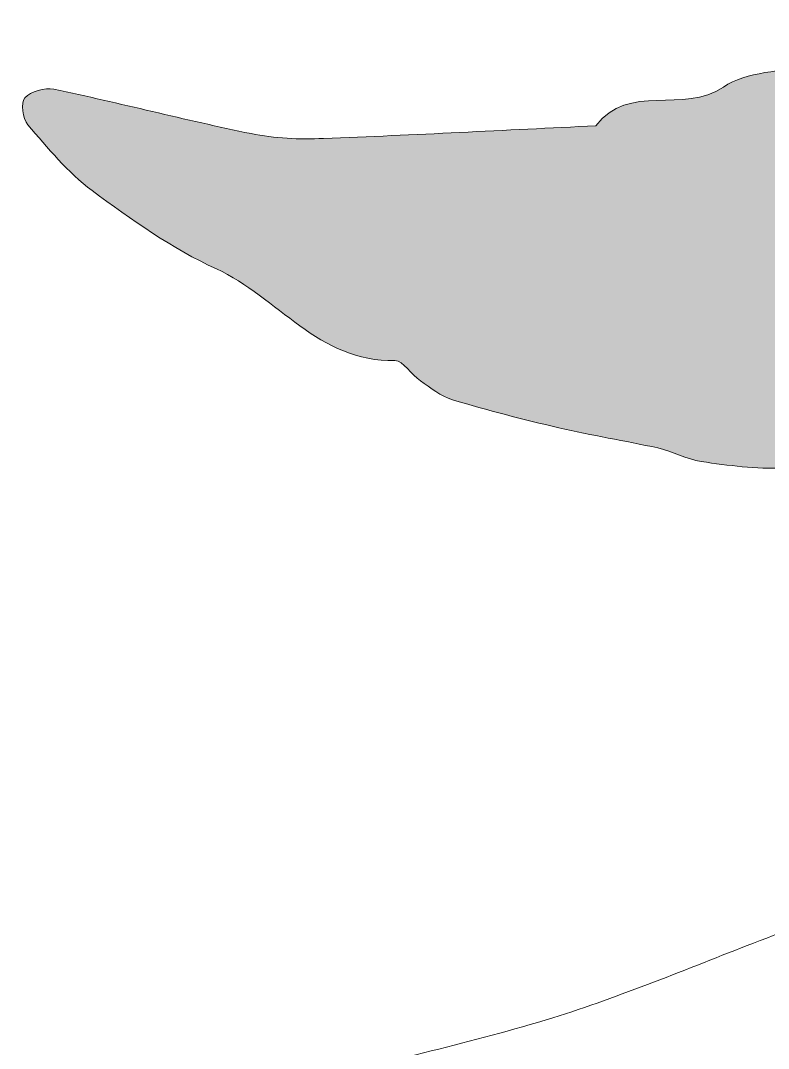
# Model space of a CAD drawing. Header units: inches. Extents: x -3272461 to -2504170, y 403793 to 1071042.
# Drawn here: x -2946931.1 to -2946751.3, y 620169 to 620416.2 of the extents above; entities that cross this region are included whole.
import ezdxf

# ---------------------------------------------------------------- set-up
doc = ezdxf.new("R2010")
doc.units = ezdxf.units.IN
doc.header["$LTSCALE"] = 1000
doc.header["$MEASUREMENT"] = 0
doc.layers.get('0').update_dxf_attribs({"lineweight": 18})

msp = doc.modelspace()

# ---------------------------------------------------------------- hatches: boundary and pattern name
h = msp.add_hatch(color=256)
edge = h.paths.add_edge_path(flags=0)
edge.add_spline(control_points=[(-2946608.92, 620356.11), (-2946611.73, 620358.43), (-2946614.7, 620360.89), (-2946618.13, 620363.76)], knot_values=[0, 0, 0, 0, 11.971746, 11.971746, 11.971746, 11.971746], weights=[1, 1, 1, 1], degree=3, periodic=0)
edge.add_spline(control_points=[(-2946618.13, 620363.76), (-2946618.13, 620363.8), (-2946617.35, 620365.02), (-2946617.38, 620366.25)], knot_values=[0, 0, 0, 0, 2.625013, 2.625013, 2.625013, 2.625013], weights=[1, 1, 1, 1], degree=3, periodic=0)
edge.add_spline(control_points=[(-2946617.38, 620366.25), (-2946617.64, 620375.23), (-2946644.51, 620402.75), (-2946653.23, 620403.65)], knot_values=[0, 0, 0, 0, 53.184965, 53.184965, 53.184965, 53.184965], weights=[1, 1, 1, 1], degree=3, periodic=0)
edge.add_spline(control_points=[(-2946653.23, 620403.65), (-2946657.11, 620404.04), (-2946661.08, 620405.14), (-2946664.64, 620406.75)], knot_values=[0, 0, 0, 0, 11.866603, 11.866603, 11.866603, 11.866603], weights=[1, 1, 1, 1], degree=3, periodic=0)
edge.add_spline(control_points=[(-2946664.64, 620406.75), (-2946669.64, 620408.98), (-2946676.72, 620407.72), (-2946678.94, 620415.21)], knot_values=[0, 0, 0, 0, 17.622648, 17.622648, 17.622648, 17.622648], weights=[1, 1, 1, 1], degree=3, periodic=0)
edge.add_spline(control_points=[(-2946678.94, 620415.21), (-2946679.17, 620415.99), (-2946683.17, 620415.99), (-2946685.4, 620415.8)], knot_values=[0, 0, 0, 0, 6.62829, 6.62829, 6.62829, 6.62829], weights=[1, 1, 1, 1], degree=3, periodic=0)
edge.add_spline(control_points=[(-2946685.4, 620415.8), (-2946693.93, 620414.92), (-2946703.17, 620411.27), (-2946710.85, 620413.41)], knot_values=[0, 0, 0, 0, 25.763344, 25.763344, 25.763344, 25.763344], weights=[1, 1, 1, 1], degree=3, periodic=0)
edge.add_spline(control_points=[(-2946710.85, 620413.41), (-2946720.9, 620416.18), (-2946727.55, 620413.92), (-2946734.53, 620407.72)], knot_values=[0, 0, 0, 0, 25.631512, 25.631512, 25.631512, 25.631512], weights=[1, 1, 1, 1], degree=3, periodic=0)
edge.add_spline(control_points=[(-2946734.53, 620407.72), (-2946736.11, 620406.33), (-2946738.79, 620406.04), (-2946741.02, 620405.52)], knot_values=[0, 0, 0, 0, 6.926243, 6.926243, 6.926243, 6.926243], weights=[1, 1, 1, 1], degree=3, periodic=0)
edge.add_spline(control_points=[(-2946741.02, 620405.52), (-2946748.13, 620403.81), (-2946756.59, 620404.04), (-2946762.14, 620400.2)], knot_values=[0, 0, 0, 0, 21.949325, 21.949325, 21.949325, 21.949325], weights=[1, 1, 1, 1], degree=3, periodic=0)
edge.add_spline(control_points=[(-2946762.14, 620400.2), (-2946771.74, 620393.54), (-2946785.01, 620401.39), (-2946792.79, 620390.89)], knot_values=[0, 0, 0, 0, 33.103505, 33.103505, 33.103505, 33.103505], weights=[1, 1, 1, 1], degree=3, periodic=0)
edge.add_spline(control_points=[(-2946792.79, 620390.89), (-2946814.63, 620389.83), (-2946836.46, 620388.67), (-2946858.29, 620387.83)], knot_values=[0, 0, 0, 0, 65.572063, 65.572063, 65.572063, 65.572063], weights=[1, 1, 1, 1], degree=3, periodic=0)
edge.add_spline(control_points=[(-2946858.29, 620387.83), (-2946864.07, 620387.57), (-2946870.05, 620387.83), (-2946875.7, 620388.99)], knot_values=[0, 0, 0, 0, 17.491434, 17.491434, 17.491434, 17.491434], weights=[1, 1, 1, 1], degree=3, periodic=0)
edge.add_spline(control_points=[(-2946875.7, 620388.99), (-2946891.56, 620392.28), (-2946907.26, 620396.32), (-2946923.11, 620399.68)], knot_values=[0, 0, 0, 0, 48.604546, 48.604546, 48.604546, 48.604546], weights=[1, 1, 1, 1], degree=3, periodic=0)
edge.add_spline(control_points=[(-2946923.11, 620399.68), (-2946925.31, 620400.16), (-2946928.61, 620399.13), (-2946930.12, 620397.58)], knot_values=[0, 0, 0, 0, 7.565868, 7.565868, 7.565868, 7.565868], weights=[1, 1, 1, 1], degree=3, periodic=0)
edge.add_spline(control_points=[(-2946930.12, 620397.58), (-2946931.12, 620396.55), (-2946930.64, 620392.57), (-2946929.38, 620391.12)], knot_values=[0, 0, 0, 0, 6.834211, 6.834211, 6.834211, 6.834211], weights=[1, 1, 1, 1], degree=3, periodic=0)
edge.add_spline(control_points=[(-2946929.38, 620391.12), (-2946924.6, 620385.56), (-2946919.79, 620379.65), (-2946913.91, 620375.29)], knot_values=[0, 0, 0, 0, 22.18101, 22.18101, 22.18101, 22.18101], weights=[1, 1, 1, 1], degree=3, periodic=0)
edge.add_spline(control_points=[(-2946913.91, 620375.29), (-2946904.45, 620368.32), (-2946894.66, 620361.34), (-2946884.03, 620356.46)], knot_values=[0, 0, 0, 0, 35.378388, 35.378388, 35.378388, 35.378388], weights=[1, 1, 1, 1], degree=3, periodic=0)
edge.add_spline(control_points=[(-2946884.03, 620356.46), (-2946869.4, 620349.78), (-2946859.46, 620334.02), (-2946841.11, 620334.41)], knot_values=[0, 0, 0, 0, 49.147074, 49.147074, 49.147074, 49.147074], weights=[1, 1, 1, 1], degree=3, periodic=0)
edge.add_spline(control_points=[(-2946841.11, 620334.41), (-2946839.14, 620334.41), (-2946837.14, 620331.08), (-2946834.97, 620329.56)], knot_values=[0, 0, 0, 0, 7.951152, 7.951152, 7.951152, 7.951152], weights=[1, 1, 1, 1], degree=3, periodic=0)
edge.add_spline(control_points=[(-2946834.97, 620329.56), (-2946832.52, 620327.85), (-2946830.1, 620325.85), (-2946827.29, 620325.01)], knot_values=[0, 0, 0, 0, 8.97745, 8.97745, 8.97745, 8.97745], weights=[1, 1, 1, 1], degree=3, periodic=0)
edge.add_spline(control_points=[(-2946827.29, 620325.01), (-2946818.86, 620322.49), (-2946810.3, 620320.26), (-2946801.74, 620318.26)], knot_values=[0, 0, 0, 0, 26.428311, 26.428311, 26.428311, 26.428311], weights=[1, 1, 1, 1], degree=3, periodic=0)
edge.add_spline(control_points=[(-2946801.74, 620318.26), (-2946793.83, 620316.45), (-2946785.82, 620315.16), (-2946777.9, 620313.41)], knot_values=[0, 0, 0, 0, 24.324181, 24.324181, 24.324181, 24.324181], weights=[1, 1, 1, 1], degree=3, periodic=0)
edge.add_spline(control_points=[(-2946777.9, 620313.41), (-2946774.35, 620312.57), (-2946771.02, 620310.7), (-2946767.47, 620310.15)], knot_values=[0, 0, 0, 0, 10.946057, 10.946057, 10.946057, 10.946057], weights=[1, 1, 1, 1], degree=3, periodic=0)
edge.add_spline(control_points=[(-2946767.47, 620310.15), (-2946760.95, 620309.21), (-2946754.26, 620308.31), (-2946747.74, 620308.57)], knot_values=[0, 0, 0, 0, 19.825826, 19.825826, 19.825826, 19.825826], weights=[1, 1, 1, 1], degree=3, periodic=0)
edge.add_spline(control_points=[(-2946747.74, 620308.57), (-2946743.02, 620308.7), (-2946738.44, 620311.18), (-2946733.72, 620311.89)], knot_values=[0, 0, 0, 0, 14.444197, 14.444197, 14.444197, 14.444197], weights=[1, 1, 1, 1], degree=3, periodic=0)
edge.add_spline(control_points=[(-2946733.72, 620311.89), (-2946726.71, 620312.96), (-2946717.67, 620310.96), (-2946713.05, 620314.7)], knot_values=[0, 0, 0, 0, 21.162696, 21.162696, 21.162696, 21.162696], weights=[1, 1, 1, 1], degree=3, periodic=0)
edge.add_spline(control_points=[(-2946713.05, 620314.7), (-2946707.91, 620318.9), (-2946704.52, 620318.77), (-2946698.94, 620318.32)], knot_values=[0, 0, 0, 0, 15.082741, 15.082741, 15.082741, 15.082741], weights=[1, 1, 1, 1], degree=3, periodic=0)
edge.add_spline(control_points=[(-2946698.94, 620318.32), (-2946693.03, 620317.84), (-2946684.95, 620317.93), (-2946681.37, 620321.39)], knot_values=[0, 0, 0, 0, 18.280282, 18.280282, 18.280282, 18.280282], weights=[1, 1, 1, 1], degree=3, periodic=0)
edge.add_spline(control_points=[(-2946681.37, 620321.39), (-2946674.16, 620328.4), (-2946669.29, 620323.23), (-2946663.83, 620322.04)], knot_values=[0, 0, 0, 0, 19.05992, 19.05992, 19.05992, 19.05992], weights=[1, 1, 1, 1], degree=3, periodic=0)
edge.add_spline(control_points=[(-2946663.83, 620322.04), (-2946659.08, 620324.85), (-2946654.04, 620326.46), (-2946649.04, 620328.2)], knot_values=[0, 0, 0, 0, 16.057148, 16.057148, 16.057148, 16.057148], weights=[1, 1, 1, 1], degree=3, periodic=0)
edge.add_spline(control_points=[(-2946649.04, 620328.2), (-2946635.92, 620332.73), (-2946619.52, 620332.34), (-2946615.74, 620350.88)], knot_values=[0, 0, 0, 0, 43.177667, 43.177667, 43.177667, 43.177667], weights=[1, 1, 1, 1], degree=3, periodic=0)
edge.add_spline(control_points=[(-2946615.74, 620350.88), (-2946615.38, 620352.59), (-2946612.09, 620353.75), (-2946608.92, 620356.11)], knot_values=[0, 0, 0, 0, 8.725058, 8.725058, 8.725058, 8.725058], weights=[1, 1, 1, 1], degree=3, periodic=0)

# ---------------------------------------------------------------- linework, layer by layer
for points in [[(-2946762.14, 620400.2), (-2946756.59, 620404.04), (-2946748.13, 620403.81), (-2946741.02, 620405.52)], [(-2946930.12, 620397.58), (-2946928.61, 620399.13), (-2946925.31, 620400.16), (-2946923.11, 620399.68)], [(-2946923.11, 620399.68), (-2946907.26, 620396.32), (-2946891.56, 620392.28), (-2946875.7, 620388.99)], [(-2946792.79, 620390.89), (-2946785.01, 620401.39), (-2946771.74, 620393.54), (-2946762.14, 620400.2)], [(-2946929.38, 620391.12), (-2946930.64, 620392.57), (-2946931.12, 620396.55), (-2946930.12, 620397.58)], [(-2946913.91, 620375.29), (-2946919.79, 620379.65), (-2946924.6, 620385.56), (-2946929.38, 620391.12)], [(-2946858.29, 620387.83), (-2946836.46, 620388.67), (-2946814.63, 620389.83), (-2946792.79, 620390.89)], [(-2946875.7, 620388.99), (-2946870.05, 620387.83), (-2946864.07, 620387.57), (-2946858.29, 620387.83)], [(-2946884.03, 620356.46), (-2946894.66, 620361.34), (-2946904.45, 620368.32), (-2946913.91, 620375.29)], [(-2946841.11, 620334.41), (-2946859.46, 620334.02), (-2946869.4, 620349.78), (-2946884.03, 620356.46)], [(-2946834.97, 620329.56), (-2946837.14, 620331.08), (-2946839.14, 620334.41), (-2946841.11, 620334.41)], [(-2946777.9, 620313.41), (-2946785.82, 620315.16), (-2946793.83, 620316.45), (-2946801.74, 620318.26)], [(-2946767.47, 620310.15), (-2946771.02, 620310.7), (-2946774.35, 620312.57), (-2946777.9, 620313.41)], [(-2946747.74, 620308.57), (-2946754.26, 620308.31), (-2946760.95, 620309.21), (-2946767.47, 620310.15)], [(-2946754.91, 620194.36), (-2946738.02, 620200.85), (-2946721.19, 620207.41), (-2946704.52, 620214.39)], [(-2946803.19, 620176.4), (-2946786.82, 620181.51), (-2946770.93, 620188.16), (-2946754.91, 620194.36)], [(-2946861.85, 620160.97), (-2946842.27, 620166.2), (-2946822.51, 620170.49), (-2946803.19, 620176.4)]]:
    msp.add_open_spline(points, degree=3)
msp.add_open_spline([(-2946801.74, 620318.26), (-2946810.3, 620320.26), (-2946818.86, 620322.49), (-2946827.29, 620325.01), (-2946830.1, 620325.85), (-2946832.52, 620327.85), (-2946834.97, 620329.56)], degree=3, knots=[0, 0, 0, 0, 17.694571, 17.694571, 17.694571, 35.389142, 35.389142, 35.389142, 35.389142])

doc.saveas('drawing.dxf')
